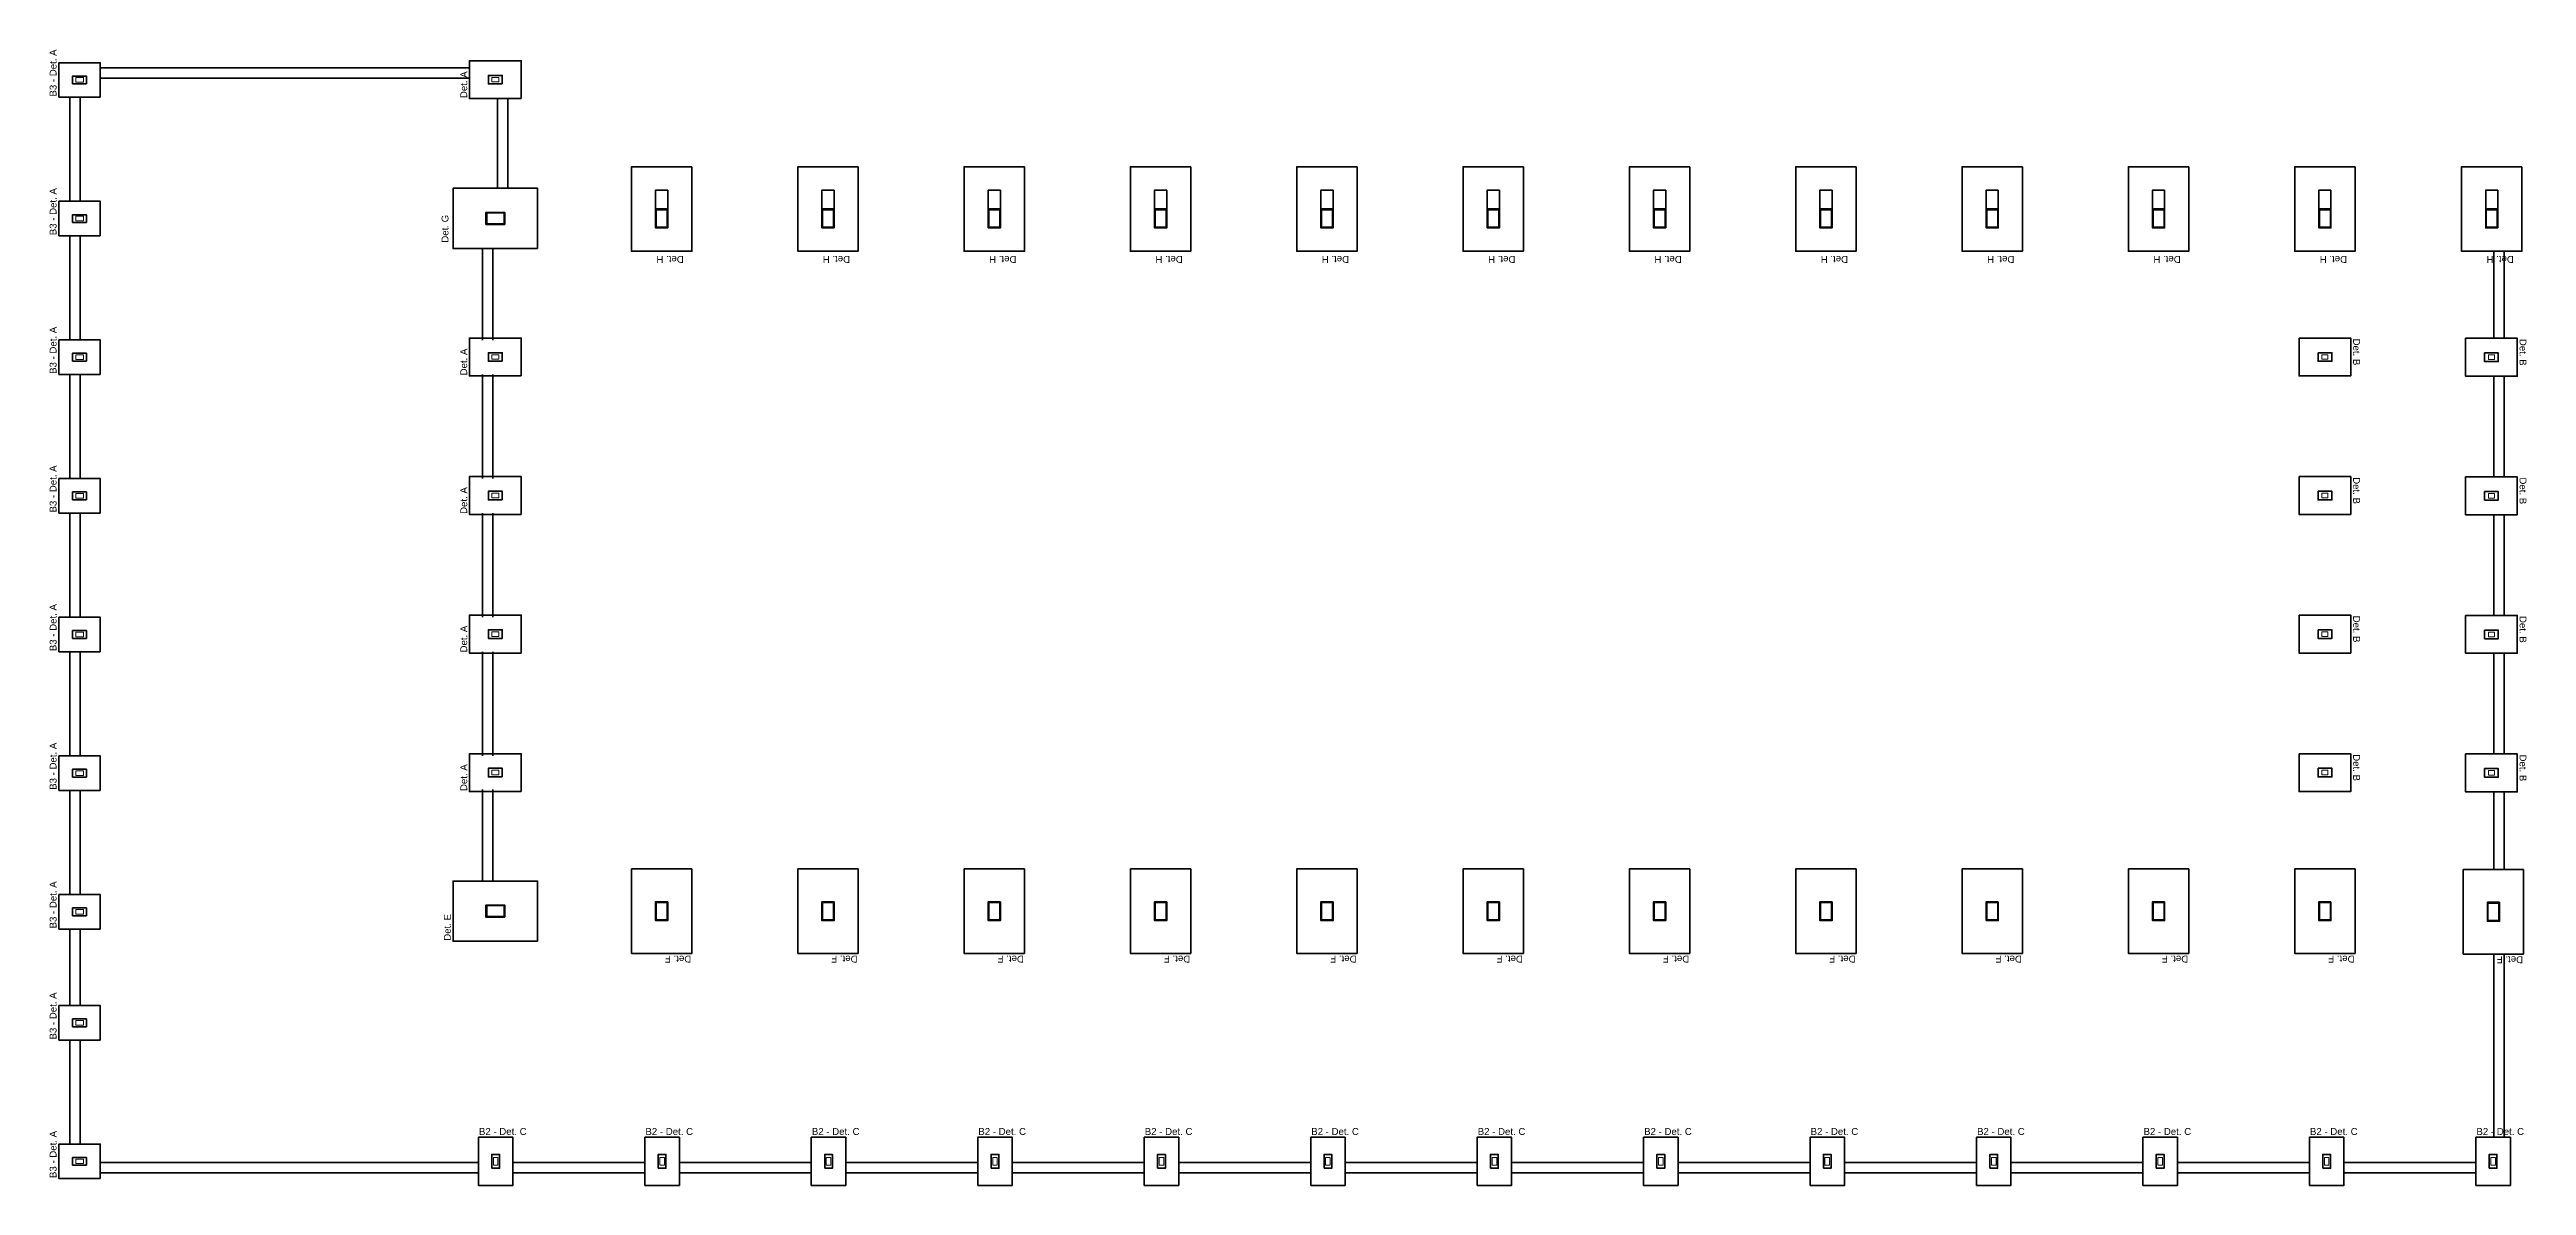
# Model space of a CAD drawing. Header units: millimetres. Extents: x -6 to 201520, y -744 to 120638.
# Drawn here: x 2540 to 6852, y -744 to 1234 of the extents above; entities that cross this region are included whole.
import ezdxf

# ---------------------------------------------------------------- set-up
doc = ezdxf.new("R2010")
doc.units = ezdxf.units.MM
doc.layers.add('Dimension', color=130, linetype='Continuous', lineweight=18)
doc.layers.add('Structural', color=50, linetype='Continuous', lineweight=35)
doc.styles.get("Standard").update_dxf_attribs({"font": 'arial.ttf'})

# ---------------------------------------------------------------- blocks, each defined once
blk = doc.blocks.new('Service - Unit Rectangle')
at = {"color": 0, "linetype": 'ByBlock', "lineweight": -2}
blk.add_lwpolyline([(-0.5, -0.5), (0.5, -0.5), (0.5, 0.5), (-0.5, 0.5)], close=True, dxfattribs=at)
blk = doc.blocks.new('MB-A Pier')
at = {"color": 0, "linetype": 'ByBlock', "lineweight": -2, "xscale": 12, "yscale": 12, "zscale": 12}
blk.add_blockref('Service - Unit Rectangle', (0, 0), dxfattribs=at)
blk = doc.blocks.new('MB-A Bottom')
at = {"color": 0, "linetype": 'ByBlock', "lineweight": -2, "xscale": 12, "yscale": 12, "zscale": 12}
blk.add_blockref('Service - Unit Rectangle', (0, 0), dxfattribs=at)
blk = doc.blocks.new('mbtypeA')
at = {"layer": 'Dimension'}
blk.add_lwpolyline([(-4, -6.1), (4, -6.1), (4, 6.1), (-4, 6.1)], close=True, dxfattribs=at)
at = {"layer": 'Structural'}
for name, xscale, yscale in [('MB-A Bottom', 5.5, 7.5), ('MB-A Pier', 1.25, 2)]:
    blk.add_blockref(name, (0, 0), dxfattribs=dict(at, xscale=xscale, yscale=yscale))
blk.add_text('Det. A', height=12, dxfattribs=at).set_placement((-32, 49))
blk = doc.blocks.new('mb-b pier')
at = {"color": 0, "linetype": 'ByBlock', "lineweight": -2, "xscale": 12, "yscale": 12, "zscale": 12}
blk.add_blockref('Service - Unit Rectangle', (0, 0), dxfattribs=at)
blk = doc.blocks.new('mb-b bottom')
at = {"color": 0, "linetype": 'ByBlock', "lineweight": -2, "xscale": 12, "yscale": 12, "zscale": 12}
blk.add_blockref('Service - Unit Rectangle', (0, 0), dxfattribs=at)
blk = doc.blocks.new('mbtypeB')
at = {"layer": 'Dimension'}
blk.add_lwpolyline([(-4, -5.2), (4, -5.2), (4, 5.2), (-4, 5.2)], close=True, dxfattribs=at)
at = {"layer": 'Structural'}
for name, xscale, yscale, zscale in [('mb-b bottom', 5.5, 7.5, 5), ('mb-b pier', 1.25, 2, 1.125)]:
    blk.add_blockref(name, (0, 0), dxfattribs=dict(at, xscale=xscale, yscale=yscale, zscale=zscale))
blk.add_text('Det. B', height=12, dxfattribs=at).set_placement((-32, 49))
blk = doc.blocks.new('mb-h pier')
at = {"color": 0, "linetype": 'ByBlock', "lineweight": -2, "xscale": 12, "yscale": 12, "zscale": 12}
blk.add_blockref('Service - Unit Rectangle', (0, 0), dxfattribs=at)
blk = doc.blocks.new('mb-h bottom')
at = {"color": 0, "linetype": 'ByBlock', "lineweight": -2, "xscale": 12, "yscale": 12, "zscale": 12}
blk.add_blockref('Service - Unit Rectangle', (0, 0), dxfattribs=at)
blk = doc.blocks.new('mbtypeh')
at = {"layer": 'Dimension'}
blk.add_lwpolyline([(-9, 2), (9, 2), (9, 31), (-9, 31)], close=True, dxfattribs=at)
at = {"layer": 'Structural'}
for name, p, xscale, yscale, zscale in [('mb-h bottom', (0, 0), 8.75, 12.25, 5), ('mb-h pier', (0, 16.5), 1.75, 2.75, 1.125), ('mb-h pier', (0, -16.5), 1.75, 2.75, 1.125)]:
    blk.add_blockref(name, p, dxfattribs=dict(at, xscale=xscale, yscale=yscale, zscale=zscale))
blk.add_text('Det. H', height=12, dxfattribs=at).set_placement((-38.4, 81.8))
blk = doc.blocks.new('mb-g pier')
at = {"color": 0, "linetype": 'ByBlock', "lineweight": -2, "xscale": 12, "yscale": 12, "zscale": 12}
blk.add_blockref('Service - Unit Rectangle', (0, 0), dxfattribs=at)
blk = doc.blocks.new('mb-g bottom')
at = {"color": 0, "linetype": 'ByBlock', "lineweight": -2, "xscale": 12, "yscale": 12, "zscale": 12}
blk.add_blockref('Service - Unit Rectangle', (0, 0), dxfattribs=at)
blk = doc.blocks.new('mbtypeg')
at = {"layer": 'Dimension'}
blk.add_lwpolyline([(-9, -14.5), (9, -14.5), (9, 14.5), (-9, 14.5)], close=True, dxfattribs=at)
at = {"layer": 'Structural'}
for name, xscale, yscale, zscale in [('mb-g bottom', 8.75, 12.25, 5), ('mb-g pier', 1.75, 2.75, 1.125)]:
    blk.add_blockref(name, (0, 0), dxfattribs=dict(at, xscale=xscale, yscale=yscale, zscale=zscale))
blk.add_text('Det. G', height=12, dxfattribs=at).set_placement((-42.2, 81.6))
blk = doc.blocks.new('mb-e pier')
at = {"color": 0, "linetype": 'ByBlock', "lineweight": -2, "xscale": 12, "yscale": 12, "zscale": 12}
blk.add_blockref('Service - Unit Rectangle', (0, 0), dxfattribs=at)
blk = doc.blocks.new('mb-e bottom')
at = {"color": 0, "linetype": 'ByBlock', "lineweight": -2, "xscale": 12, "yscale": 12, "zscale": 12}
blk.add_blockref('Service - Unit Rectangle', (0, 0), dxfattribs=at)
blk = doc.blocks.new('mbtypee')
at = {"layer": 'Dimension'}
blk.add_lwpolyline([(-9, -14.5), (9, -14.5), (9, 14.5), (-9, 14.5)], close=True, dxfattribs=at)
at = {"layer": 'Structural'}
for name, xscale, yscale, zscale in [('mb-e bottom', 8.75, 12.25, 8.75), ('mb-e pier', 1.75, 2.75, 1.125)]:
    blk.add_blockref(name, (0, 0), dxfattribs=dict(at, xscale=xscale, yscale=yscale, zscale=zscale))
blk.add_text('Det. E', height=12, dxfattribs=at).set_placement((-51.5, 77.5))
blk = doc.blocks.new('mb-f bottom')
at = {"color": 0, "linetype": 'ByBlock', "lineweight": -2, "xscale": 12, "yscale": 12, "zscale": 12}
blk.add_blockref('Service - Unit Rectangle', (0, 0), dxfattribs=at)
blk = doc.blocks.new('mb-f pier')
at = {"color": 0, "linetype": 'ByBlock', "lineweight": -2, "xscale": 12, "yscale": 12, "zscale": 12}
blk.add_blockref('Service - Unit Rectangle', (0, 0), dxfattribs=at)
blk = doc.blocks.new('mbtypef')
at = {"layer": 'Dimension'}
blk.add_lwpolyline([(-9, -14.5), (9, -14.5), (9, 14.5), (-9, 14.5)], close=True, dxfattribs=at)
at = {"layer": 'Structural', "xscale": 8.75, "yscale": 12.25, "zscale": 5}
blk.add_blockref('mb-f bottom', (0, 0), dxfattribs=at)
at = {"layer": 'Structural', "xscale": 1.75, "yscale": 2.75}
blk.add_blockref('mb-f pier', (0, 0), dxfattribs=at)
at = {"layer": 'Structural'}
blk.add_text('Det. F', height=12, dxfattribs=at).set_placement((-51.5, 77.5))
blk = doc.blocks.new('b2-c pier')
at = {"color": 0, "linetype": 'ByBlock', "lineweight": -2, "xscale": 12, "yscale": 12, "zscale": 12}
blk.add_blockref('Service - Unit Rectangle', (0, 0), dxfattribs=at)
blk = doc.blocks.new('b2-c bottom')
at = {"color": 0, "linetype": 'ByBlock', "lineweight": -2, "xscale": 12, "yscale": 12, "zscale": 12}
blk.add_blockref('Service - Unit Rectangle', (0, 0), dxfattribs=at)
blk = doc.blocks.new('b2typeC')
at = {"layer": 'Dimension'}
blk.add_lwpolyline([(1190.5, 4748.8), (1198.5, 4748.8), (1198.5, 4762.3), (1190.5, 4762.3)], close=True, dxfattribs=at)
at = {"layer": 'Structural'}
for name, xscale, yscale, zscale in [('b2-c bottom', 5, 7, 5), ('b2-c pier', 1.125, 2, 1.125)]:
    blk.add_blockref(name, (1194.5, 4755.6), dxfattribs=dict(at, xscale=xscale, yscale=yscale, zscale=zscale))
blk.add_text('B2 - Det. C', height=12, dxfattribs=at).set_placement((1165.5, 4801.6))
blk = doc.blocks.new('b3-a pier')
at = {"color": 0, "linetype": 'ByBlock', "lineweight": -2, "xscale": 12, "yscale": 12, "zscale": 12}
blk.add_blockref('Service - Unit Rectangle', (0, 0), dxfattribs=at)
blk = doc.blocks.new('b3-a bottom')
at = {"color": 0, "linetype": 'ByBlock', "lineweight": -2, "xscale": 12, "yscale": 12, "zscale": 12}
blk.add_blockref('Service - Unit Rectangle', (0, 0), dxfattribs=at)
blk = doc.blocks.new('b3typeA')
at = {"layer": 'Dimension'}
blk.add_lwpolyline([(-4, -6.8), (4, -6.8), (4, 6.7), (-4, 6.7)], close=True, dxfattribs=at)
at = {"layer": 'Structural'}
for name, xscale, yscale, zscale in [('b3-a bottom', 5, 6, 5), ('b3-a pier', 1.125, 2, 1.125)]:
    blk.add_blockref(name, (0, 0), dxfattribs=dict(at, xscale=xscale, yscale=yscale, zscale=zscale))
blk.add_text('B3 - Det. A', height=12, dxfattribs=at).set_placement((-29, 40))

msp = doc.modelspace()

# ---------------------------------------------------------------- linework, layer by layer
at = {"layer": 'Structural'}
for p, q in [((3271.3775764, 1202.5538128), (2628.6275764, 1202.5538128)), ((3271.3775764, 1184.5538128), (2628.6275764, 1184.5538128)), ((2575.9233068, 970.1181828), (2575.9233068, 1151.5651871)), ((2593.9233068, 970.1181828), (2593.9233068, 1151.5396532)), ((3320.1608153, 992.8015328), (3320.1608153, 1148.9437667)), ((3338.1608153, 992.8015328), (3338.1608153, 1148.9182328)), ((2575.9233068, 728.6848328), (2575.9233068, 910.1181828)), ((2593.9233068, 728.6848328), (2593.9233068, 910.1181828)), ((3294.0586945, 728.5014828), (3294.0586945, 887.8015328)), ((3312.0586945, 728.5014828), (3312.0586945, 887.8015328)), ((6795.0236604, 731.5401917), (6795.0236604, 883.3015328)), ((6813.0236604, 731.5401917), (6813.0236604, 883.3015328)), ((2575.9233068, 487.2514828), (2575.9233068, 668.6848328)), ((2593.9233068, 487.2514828), (2593.9233068, 668.6848328)), ((3294.0586945, 487.2514828), (3294.0586945, 668.6848328)), ((3312.0586945, 487.2514828), (3312.0586945, 668.6848328)), ((6795.0236604, 490.2901917), (6795.0236604, 665.5401917)), ((6813.0236604, 490.2901917), (6813.0236604, 665.5401917)), ((2575.9233068, 245.8181328), (2575.9233068, 427.2514828)), ((2593.9233068, 245.8181328), (2593.9233068, 427.2514828)), ((3294.0586945, 245.8181328), (3294.0586945, 427.2514828)), ((3312.0586945, 245.8181328), (3312.0586945, 427.2514828)), ((6795.0236604, 249.0401917), (6795.0236604, 424.2901917)), ((6813.0236604, 249.0401917), (6813.0236604, 424.2901917)), ((2575.9233068, 4.3847828), (2575.9233068, 185.8181328)), ((2593.9233068, 4.3847828), (2593.9233068, 185.8181328)), ((3294.0586945, 4.3847828), (3294.0586945, 185.8181328)), ((3312.0586945, 4.3847828), (3312.0586945, 185.8181328)), ((6795.0236604, 7.7901917), (6795.0236604, 183.0401917)), ((6813.0236604, 7.7901917), (6813.0236604, 183.0401917)), ((2575.9233068, -237.0485672), (2575.9233068, -55.6152172)), ((2593.9233068, -237.0485672), (2593.9233068, -55.6152172)), ((3294.0586945, -213.4484672), (3294.0586945, -54.1484172)), ((3312.0586945, -213.4484672), (3312.0586945, -54.1484172)), ((6795.0236604, -193.5485672), (6795.0236604, -58.2098083)), ((6813.0236604, -193.5485672), (6813.0236604, -58.2098083)), ((2575.9233068, -430.4454372), (2575.9233068, -297.0485672)), ((2593.9233068, -430.4454372), (2593.9233068, -297.0485672)), ((6795.0236604, -659.3777609), (6795.0236604, -340.5485672)), ((6813.0236604, -659.3777609), (6813.0236604, -340.5485672)), ((2575.9233068, -671.6285972), (2575.9233068, -490.4454372)), ((2593.9233068, -671.6285972), (2593.9233068, -490.4454372)), ((3286.9276264, -703.6781506), (2628.6275764, -703.6781506)), ((3286.9276264, -721.6781506), (2628.6275764, -721.6781506)), ((3576.6476464, -703.6781506), (3346.9276264, -703.6781506)), ((3576.6476464, -721.6781506), (3346.9276264, -721.6781506)), ((3866.3676664, -703.6781506), (3636.6476464, -703.6781506)), ((3866.3676664, -721.6781506), (3636.6476464, -721.6781506)), ((4156.0876864, -703.6781506), (3926.3676664, -703.6781506)), ((4156.0876864, -721.6781506), (3926.3676664, -721.6781506)), ((4445.8077064, -703.6781506), (4216.0876864, -703.6781506)), ((4445.8077064, -721.6781506), (4216.0876864, -721.6781506)), ((4735.5277264, -703.6781506), (4505.8077064, -703.6781506)), ((4735.5277264, -721.6781506), (4505.8077064, -721.6781506)), ((5025.2477464, -703.6781506), (4795.5277264, -703.6781506)), ((5025.2477464, -721.6781506), (4795.5277264, -721.6781506)), ((5314.9677664, -703.6781506), (5085.2477464, -703.6781506)), ((5314.9677664, -721.6781506), (5085.2477464, -721.6781506)), ((5604.6877864, -703.6781506), (5374.9677664, -703.6781506)), ((5604.6877864, -721.6781506), (5374.9677664, -721.6781506)), ((5894.4078064, -703.6781506), (5664.6877864, -703.6781506)), ((5894.4078064, -721.6781506), (5664.6877864, -721.6781506)), ((6184.1278264, -703.6781506), (5954.4078064, -703.6781506)), ((6184.1278264, -721.6781506), (5954.4078064, -721.6781506)), ((6473.8478464, -703.6781506), (6244.1278264, -703.6781506)), ((6473.8478464, -721.6781506), (6244.1278264, -721.6781506)), ((6763.5678664, -703.6781506), (6533.8478464, -703.6781506)), ((6763.5678664, -721.6781506), (6533.8478464, -721.6781506))]:
    msp.add_line(p, q, dxfattribs=at)

# ---------------------------------------------------------------- block references
at = {"layer": 'Dimension'}
for name, p, rotation in [('mbtypeA', (3316.3775764, 1181.9182328), 90), ('mbtypeA', (3316.3775764, 699.0515328), 90), ('mbtypeB', (6500.8775764, 699.0515328), 270), ('mbtypeB', (6790.5975964, 698.5401917), 270), ('mbtypeA', (3316.3775764, 457.8015328), 90), ('mbtypeB', (6500.8775764, 457.8015328), 270), ('mbtypeB', (6790.5975964, 457.2901917), 270), ('mbtypeA', (3316.3775764, 216.5515328), 90), ('mbtypeB', (6500.8775764, 216.5515328), 270), ('mbtypeB', (6790.5975964, 216.0401917), 270), ('mbtypeA', (3316.3775764, -24.6984672), 90), ('mbtypeB', (6500.8775764, -24.6984672), 270), ('mbtypeB', (6790.5975964, -25.2098083), 270)]:
    msp.add_blockref(name, p, dxfattribs=dict(at, rotation=rotation))
at = {"layer": 'Structural'}
for name, p, rotation in [('b3typeA', (2592.6275764, 1181.5515328), 90), ('b3typeA', (2592.6275764, 940.1181828), 90), ('mbtypeg', (3316.3775764, 940.3015328), 90), ('mbtypeh', (3605.8775764, 956.8015328), 180), ('mbtypeh', (3895.3775764, 956.8015328), 180), ('mbtypeh', (4184.8775764, 956.8015328), 180), ('mbtypeh', (4474.3775764, 956.8015328), 180), ('mbtypeh', (4763.8775764, 956.8015328), 180), ('mbtypeh', (5053.3775764, 956.8015328), 180), ('mbtypeh', (5342.8775764, 956.8015328), 180), ('mbtypeh', (5632.3775764, 956.8015328), 180), ('mbtypeh', (5921.8775764, 956.8015328), 180), ('mbtypeh', (6211.3775764, 956.8015328), 180), ('mbtypeh', (6500.8775764, 956.8015328), 180), ('mbtypeh', (6791.2230714, 956.8015328), 180), ('b3typeA', (2592.6275764, 698.6848328), 90), ('b3typeA', (2592.6275764, 457.2514828), 90), ('b3typeA', (2592.6275764, 215.8181328), 90), ('b3typeA', (2592.6275764, -25.6152172), 90), ('b3typeA', (2592.6275764, -267.0485672), 90), ('mbtypee', (3316.3775764, -265.9484672), 90), ('mbtypef', (3605.8775764, -265.9484672), 180), ('mbtypef', (3895.3775764, -265.9484672), 180), ('mbtypef', (4184.8775764, -265.9484672), 180), ('mbtypef', (4474.3775764, -265.9484672), 180), ('mbtypef', (4763.8775764, -265.9484672), 180), ('mbtypef', (5053.3775764, -265.9484672), 180), ('mbtypef', (5342.8775764, -265.9484672), 180), ('mbtypef', (5632.3775764, -265.9484672), 180), ('mbtypef', (5921.8775764, -265.9484672), 180), ('mbtypef', (6211.3775764, -265.9484672), 180), ('mbtypef', (6500.8775764, -265.9484672), 180), ('mbtypef', (6794.1933414, -267.0485672), 180), ('b3typeA', (2592.6275764, -460.4454372), 90), ('b3typeA', (2592.6275764, -701.6285972), 90)]:
    msp.add_blockref(name, p, dxfattribs=dict(at, rotation=rotation))
for p in [(2122.4086212, -5457.1957839), (2412.1286412, -5457.1957839), (2701.8486612, -5457.1957839), (2991.5686812, -5457.1957839), (3281.2887012, -5457.1957839), (3571.0087212, -5457.1957839), (3860.7287412, -5457.1957839), (4150.4487612, -5457.1957839), (4440.1687812, -5457.1957839), (4729.8888012, -5457.1957839), (5019.6088212, -5457.1957839), (5309.3288412, -5457.1957839), (5599.0488612, -5457.1957839)]:
    msp.add_blockref('b2typeC', p, dxfattribs=at)

doc.saveas('drawing.dxf')
